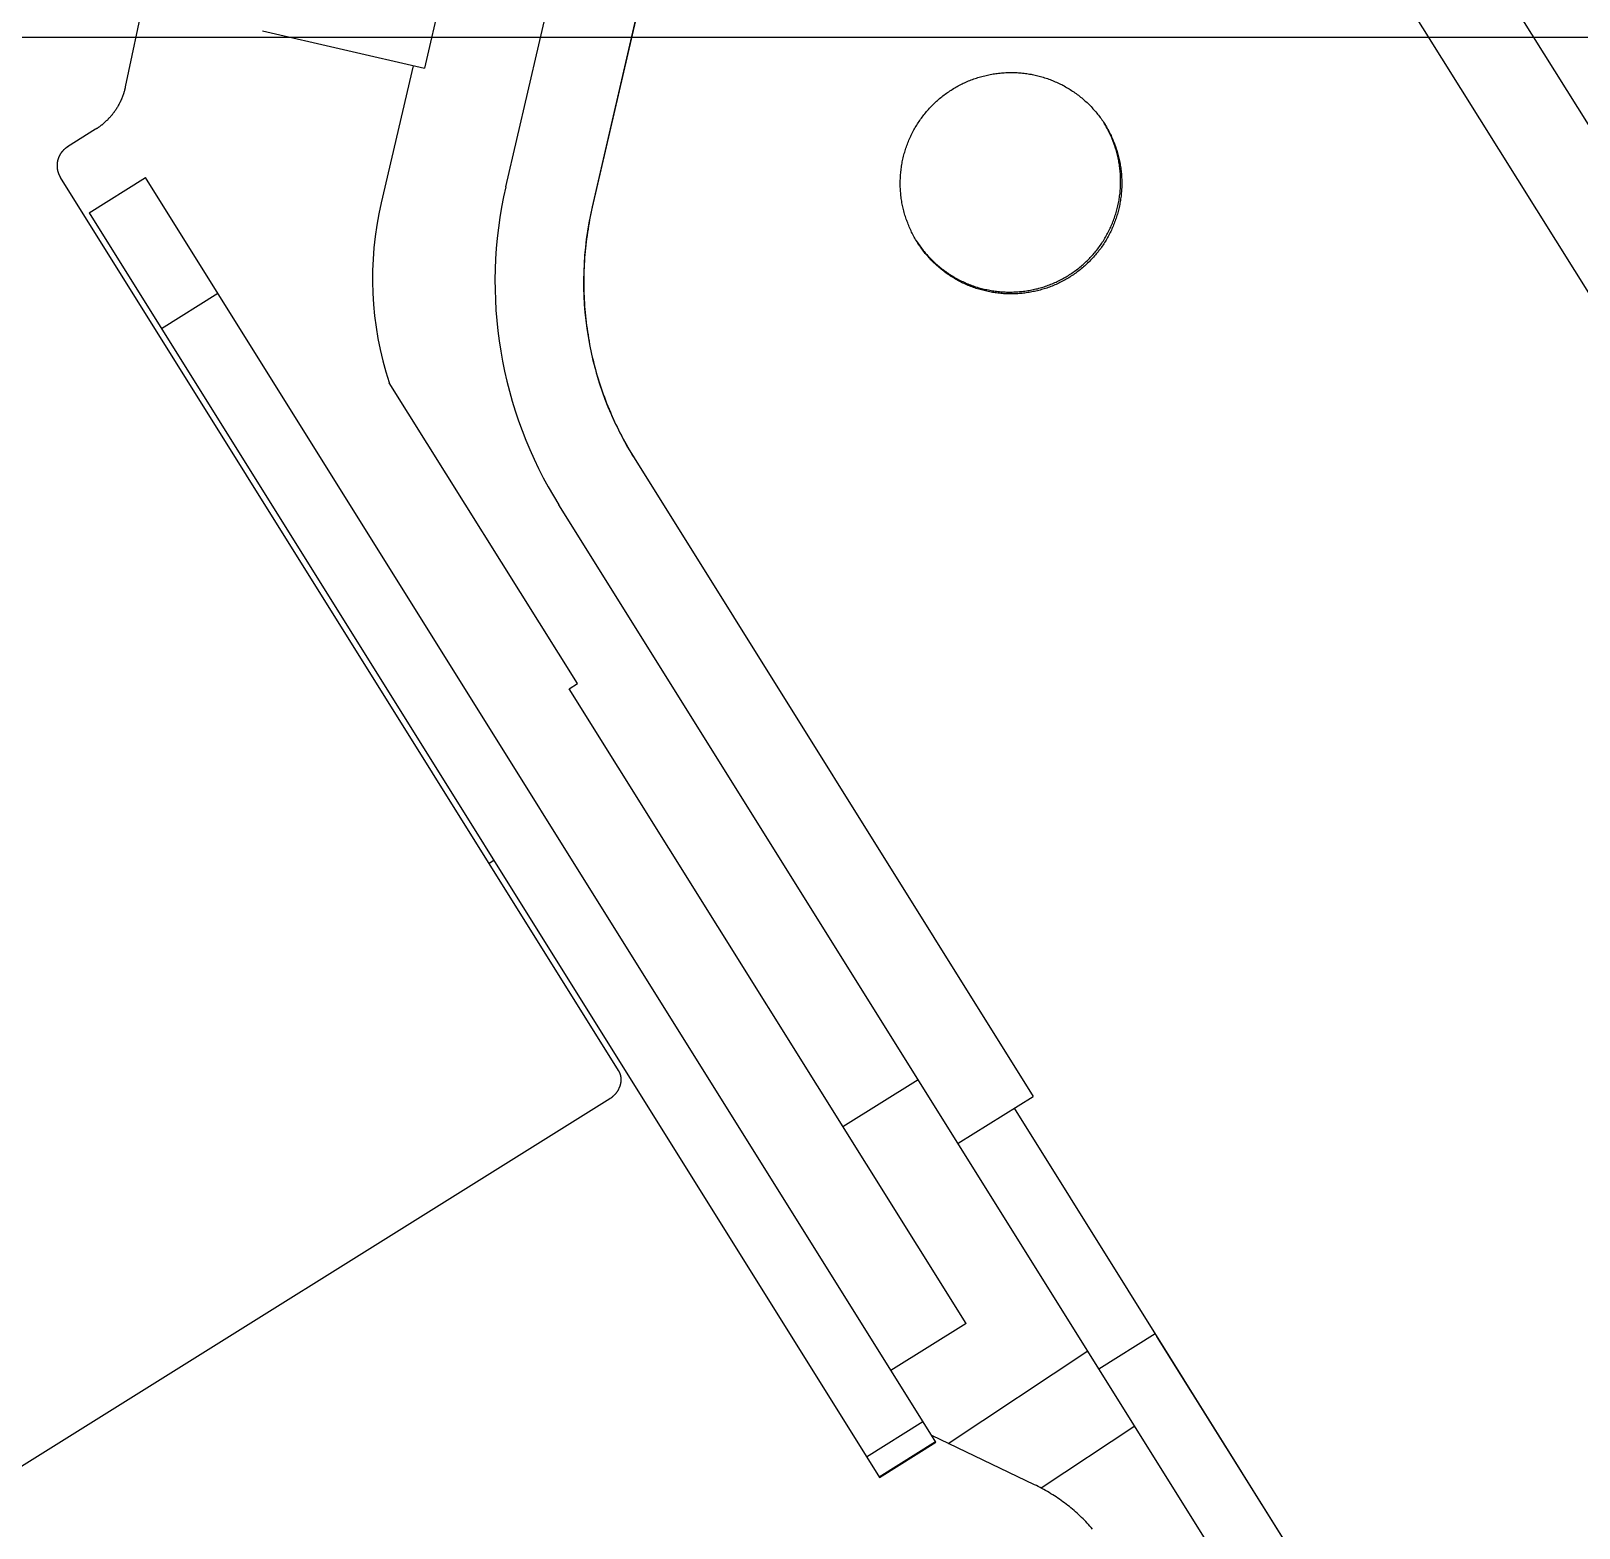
# Model space of a CAD drawing. Header units: millimetres. Extents: x 1084702 to 1166801, y 36632 to 124519.
# Drawn here: x 1098279.9 to 1098419.7, y 106973.8 to 107109 of the extents above; entities that cross this region are included whole.
import ezdxf

# ---------------------------------------------------------------- set-up
doc = ezdxf.new("R2010")
doc.units = ezdxf.units.MM
doc.header["$LTSCALE"] = 250
doc.linetypes.add('CENTER', pattern=[3, 2.5, -0.25, 0, -0.25])
doc.linetypes.add('PHANTOM', pattern=[2.1, 1.25, -0.2, 0.125, -0.2, 0.125, -0.2])
doc.layers.get('0').update_dxf_attribs({"color": 255})

# ---------------------------------------------------------------- blocks, each defined once
blk = doc.blocks.new('cont')
at = {"linetype": 'PHANTOM'}
blk.add_lwpolyline([(225402.77, 143408.75), (231452.77, 143408.75), (231452.77, 145808.75), (225402.77, 145808.75)], close=True, dxfattribs=at)
blk = doc.blocks.new('PK65002M m platform_side')
at = {"linetype": 'Continuous'}
for p, q in [((-9832.89, 6238.51), (-9852.95, 6151.62)), ((-9879.95, 6149.95), (-9865.45, 6218.16)), ((-9775.43, 6190.57), (-9681.32, 6039.96)), ((-9729.34, 6101.7), (-9782.22, 6186.33)), ((-9845.61, 6140.92), (-9836.52, 6180.13)), ((-9828.23, 6180.35), (-9837.8, 6139.09)), ((-9828.73, 6178.33), (-9837.82, 6139.12)), ((-9867.56, 6155), (-9852.95, 6151.62)), ((-9856.84, 6139.48), (-9853.94, 6151.85)), ((-9882.64, 6146.11), (-9885.18, 6144.52)), ((-9835.43, 6061.13), (-9885.82, 6141.77)), ((-9883.23, 6138.57), (-9878.14, 6141.75)), ((-9806.8, 6027.57), (-9878.14, 6141.75)), ((-9883.23, 6138.57), (-9811.89, 6024.39)), ((-9808.54, 6136.03), (-9808.52, 6136)), ((-9876.7, 6128.12), (-9871.61, 6131.3)), ((-9839.15, 6096.06), (-9856.13, 6123.23)), ((-9834.03, 6116.45), (-9798.01, 6058.79)), ((-9763.57, 5988.58), (-9840.82, 6112.21)), ((-9839.88, 6095.6), (-9839.15, 6096.06)), ((-9804.05, 6038.28), (-9839.88, 6095.6)), ((-9846.68, 6080.08), (-9847.11, 6079.82)), ((-9815.18, 6056.08), (-9808.4, 6060.32)), ((-9894.72, 6022.04), (-9836.21, 6058.6)), ((-9804.79, 6054.55), (-9798.01, 6058.79)), ((-9771.06, 6011.89), (-9799.7, 6057.73)), ((-9804.05, 6038.28), (-9810.84, 6034.04)), ((-9792.07, 6034.2), (-9786.99, 6037.38)), ((-9768.12, 6007.18), (-9786.83, 6037.12)), ((-9805.68, 6027.45), (-9793.07, 6035.8)), ((-9813.04, 6026.24), (-9807.95, 6029.42)), ((-9788.83, 6029.01), (-9797.28, 6023.42)), ((-9811.92, 6024.45), (-9806.83, 6027.63)), ((-9811.89, 6024.39), (-9806.8, 6027.57)), ((-9797.88, 6023.72), (-9807.16, 6028.16))]:
    blk.add_line(p, q, dxfattribs=at)
for points in [[(-9808.48, 6135.94), (-9808.55, 6136.05), (-9808.62, 6136.16), (-9808.68, 6136.27), (-9808.74, 6136.38), (-9808.8, 6136.49), (-9808.86, 6136.61), (-9808.92, 6136.72), (-9808.98, 6136.83), (-9809.03, 6136.95), (-9809.09, 6137.06), (-9809.14, 6137.18), (-9809.19, 6137.29), (-9809.24, 6137.41), (-9809.29, 6137.53), (-9809.33, 6137.65), (-9809.38, 6137.77), (-9809.42, 6137.89), (-9809.47, 6138.01), (-9809.51, 6138.13), (-9809.54, 6138.25), (-9809.58, 6138.37), (-9809.62, 6138.49), (-9809.65, 6138.61), (-9809.68, 6138.74), (-9809.72, 6138.86), (-9809.75, 6138.99), (-9809.77, 6139.11), (-9809.8, 6139.23), (-9809.82, 6139.36), (-9809.85, 6139.48), (-9809.87, 6139.61), (-9809.89, 6139.74), (-9809.91, 6139.86), (-9809.92, 6139.99), (-9809.94, 6140.12), (-9809.95, 6140.24), (-9809.96, 6140.37), (-9809.98, 6140.5), (-9809.98, 6140.62), (-9809.99, 6140.75), (-9810, 6140.88), (-9810, 6141.01), (-9810, 6141.13), (-9810, 6141.26), (-9810, 6141.39), (-9810, 6141.52), (-9809.99, 6141.65), (-9809.99, 6141.77), (-9809.98, 6141.9), (-9809.97, 6142.03), (-9809.96, 6142.16), (-9809.95, 6142.28), (-9809.93, 6142.41), (-9809.92, 6142.54), (-9809.9, 6142.66), (-9809.88, 6142.79), (-9809.86, 6142.92), (-9809.84, 6143.04), (-9809.82, 6143.17), (-9809.79, 6143.29), (-9809.76, 6143.42), (-9809.73, 6143.54), (-9809.7, 6143.67), (-9809.67, 6143.79), (-9809.64, 6143.91), (-9809.6, 6144.04), (-9809.57, 6144.16), (-9809.53, 6144.28), (-9809.49, 6144.4), (-9809.45, 6144.53), (-9809.4, 6144.65), (-9809.36, 6144.77), (-9809.31, 6144.89), (-9809.27, 6145.01), (-9809.22, 6145.12), (-9809.17, 6145.24), (-9809.12, 6145.36), (-9809.06, 6145.48), (-9809.01, 6145.59), (-9808.95, 6145.71), (-9808.89, 6145.82), (-9808.83, 6145.93), (-9808.77, 6146.05), (-9808.71, 6146.16), (-9808.65, 6146.27), (-9808.58, 6146.38), (-9808.52, 6146.49), (-9808.45, 6146.59), (-9808.38, 6146.7), (-9808.31, 6146.81), (-9808.24, 6146.91), (-9808.17, 6147.02), (-9808.09, 6147.12), (-9808.02, 6147.22), (-9807.94, 6147.32), (-9807.86, 6147.42), (-9807.78, 6147.52), (-9807.7, 6147.62), (-9807.62, 6147.72), (-9807.54, 6147.82), (-9807.45, 6147.91), (-9807.37, 6148.01), (-9807.28, 6148.1), (-9807.19, 6148.19), (-9807.1, 6148.28), (-9807.01, 6148.37), (-9806.92, 6148.46), (-9806.83, 6148.55), (-9806.73, 6148.64), (-9806.64, 6148.72), (-9806.54, 6148.8), (-9806.45, 6148.89), (-9806.35, 6148.97), (-9806.25, 6149.05), (-9806.15, 6149.13), (-9806.05, 6149.21), (-9805.95, 6149.28), (-9805.84, 6149.36), (-9805.74, 6149.43), (-9805.63, 6149.5), (-9805.53, 6149.58), (-9805.42, 6149.65), (-9805.31, 6149.71), (-9805.2, 6149.78), (-9805.09, 6149.85), (-9804.98, 6149.91), (-9804.87, 6149.97), (-9804.76, 6150.04), (-9804.65, 6150.1), (-9804.54, 6150.15), (-9804.42, 6150.21), (-9804.31, 6150.27), (-9804.19, 6150.32), (-9804.07, 6150.37), (-9803.96, 6150.43), (-9803.84, 6150.48), (-9803.72, 6150.52), (-9803.6, 6150.57), (-9803.48, 6150.62), (-9803.36, 6150.66), (-9803.24, 6150.7), (-9803.12, 6150.74), (-9803, 6150.78), (-9802.88, 6150.82), (-9802.75, 6150.85), (-9802.63, 6150.89), (-9802.51, 6150.92), (-9802.38, 6150.95), (-9802.26, 6150.98), (-9802.13, 6151.01), (-9802.01, 6151.04), (-9801.88, 6151.06), (-9801.75, 6151.09), (-9801.63, 6151.11), (-9801.5, 6151.13), (-9801.38, 6151.15), (-9801.25, 6151.16), (-9801.12, 6151.18), (-9800.99, 6151.19), (-9800.87, 6151.2), (-9800.74, 6151.21), (-9800.61, 6151.22), (-9800.48, 6151.23), (-9800.35, 6151.23), (-9800.23, 6151.24), (-9800.1, 6151.24), (-9799.97, 6151.24), (-9799.84, 6151.24), (-9799.72, 6151.24), (-9799.59, 6151.23), (-9799.46, 6151.23), (-9799.34, 6151.22), (-9799.21, 6151.21), (-9799.08, 6151.2), (-9798.96, 6151.19), (-9798.83, 6151.17), (-9798.7, 6151.16), (-9798.58, 6151.14), (-9798.45, 6151.12), (-9798.33, 6151.1), (-9798.2, 6151.08), (-9798.08, 6151.05), (-9797.95, 6151.03), (-9797.83, 6151), (-9797.7, 6150.97), (-9797.58, 6150.94), (-9797.45, 6150.91), (-9797.33, 6150.88), (-9797.21, 6150.84), (-9797.09, 6150.81), (-9796.97, 6150.77), (-9796.84, 6150.73), (-9796.72, 6150.69), (-9796.6, 6150.65), (-9796.48, 6150.6), (-9796.36, 6150.56), (-9796.25, 6150.51), (-9796.13, 6150.46), (-9796.01, 6150.41)], [(-9796.01, 6150.41), (-9795.89, 6150.36), (-9795.78, 6150.3), (-9795.66, 6150.25), (-9795.55, 6150.19), (-9795.43, 6150.14), (-9795.32, 6150.08), (-9795.21, 6150.02), (-9795.1, 6149.95), (-9794.99, 6149.89), (-9794.88, 6149.83), (-9794.77, 6149.76), (-9794.66, 6149.69), (-9794.55, 6149.62), (-9794.44, 6149.55), (-9794.34, 6149.48), (-9794.23, 6149.41), (-9794.13, 6149.33), (-9794.03, 6149.26), (-9793.92, 6149.18), (-9793.82, 6149.1), (-9793.72, 6149.02), (-9793.62, 6148.94), (-9793.53, 6148.86), (-9793.43, 6148.78), (-9793.33, 6148.69), (-9793.24, 6148.61), (-9793.14, 6148.52), (-9793.05, 6148.43), (-9792.96, 6148.34), (-9792.87, 6148.25), (-9792.78, 6148.16), (-9792.69, 6148.06), (-9792.61, 6147.97), (-9792.52, 6147.87), (-9792.43, 6147.78), (-9792.35, 6147.68), (-9792.27, 6147.58), (-9792.19, 6147.48), (-9792.11, 6147.38), (-9792.03, 6147.28), (-9791.95, 6147.18), (-9791.88, 6147.07), (-9791.81, 6146.97), (-9791.73, 6146.86), (-9791.66, 6146.76), (-9791.59, 6146.65), (-9791.52, 6146.54)], [(-9879.95, 6149.95), (-9879.96, 6149.91), (-9879.97, 6149.87), (-9879.98, 6149.82), (-9879.99, 6149.78), (-9880, 6149.74), (-9880.01, 6149.7), (-9880.02, 6149.66), (-9880.03, 6149.62), (-9880.04, 6149.58), (-9880.05, 6149.53), (-9880.06, 6149.49), (-9880.08, 6149.45), (-9880.09, 6149.41), (-9880.1, 6149.37), (-9880.11, 6149.33), (-9880.13, 6149.29), (-9880.14, 6149.25), (-9880.16, 6149.21), (-9880.17, 6149.17), (-9880.19, 6149.13), (-9880.2, 6149.09), (-9880.22, 6149.05), (-9880.23, 6149.01), (-9880.25, 6148.97), (-9880.26, 6148.93), (-9880.28, 6148.89), (-9880.3, 6148.85), (-9880.31, 6148.81), (-9880.33, 6148.77), (-9880.35, 6148.73), (-9880.36, 6148.69), (-9880.38, 6148.65), (-9880.4, 6148.61), (-9880.42, 6148.58), (-9880.44, 6148.54), (-9880.46, 6148.5), (-9880.48, 6148.46), (-9880.5, 6148.42), (-9880.52, 6148.38), (-9880.54, 6148.35), (-9880.56, 6148.31), (-9880.58, 6148.27), (-9880.6, 6148.23), (-9880.62, 6148.2), (-9880.64, 6148.16), (-9880.66, 6148.12), (-9880.69, 6148.09), (-9880.71, 6148.05), (-9880.73, 6148.01), (-9880.75, 6147.98), (-9880.78, 6147.94), (-9880.8, 6147.91), (-9880.82, 6147.87), (-9880.85, 6147.83), (-9880.87, 6147.8), (-9880.9, 6147.76), (-9880.92, 6147.73), (-9880.95, 6147.69), (-9880.97, 6147.66), (-9881, 6147.62), (-9881.02, 6147.59), (-9881.05, 6147.56), (-9881.07, 6147.52), (-9881.1, 6147.49), (-9881.13, 6147.45), (-9881.15, 6147.42), (-9881.18, 6147.39), (-9881.21, 6147.35), (-9881.24, 6147.32), (-9881.26, 6147.29), (-9881.29, 6147.26), (-9881.32, 6147.22), (-9881.35, 6147.19), (-9881.38, 6147.16), (-9881.41, 6147.13), (-9881.44, 6147.1), (-9881.46, 6147.07), (-9881.49, 6147.04), (-9881.52, 6147.01), (-9881.55, 6146.98), (-9881.58, 6146.94), (-9881.61, 6146.91), (-9881.64, 6146.89), (-9881.68, 6146.86), (-9881.71, 6146.83), (-9881.74, 6146.8), (-9881.77, 6146.77), (-9881.8, 6146.74), (-9881.83, 6146.71), (-9881.87, 6146.68), (-9881.9, 6146.65), (-9881.93, 6146.63), (-9881.96, 6146.6), (-9882, 6146.57), (-9882.03, 6146.54), (-9882.06, 6146.52), (-9882.09, 6146.49), (-9882.13, 6146.47), (-9882.16, 6146.44), (-9882.2, 6146.41), (-9882.23, 6146.39), (-9882.27, 6146.36), (-9882.3, 6146.34), (-9882.34, 6146.31), (-9882.37, 6146.28), (-9882.41, 6146.26), (-9882.45, 6146.23), (-9882.48, 6146.21), (-9882.51, 6146.19), (-9882.55, 6146.17), (-9882.58, 6146.15), (-9882.61, 6146.13), (-9882.64, 6146.11)], [(-9791.52, 6146.54), (-9791.46, 6146.43), (-9791.39, 6146.32), (-9791.33, 6146.21), (-9791.26, 6146.1), (-9791.2, 6145.99), (-9791.14, 6145.88), (-9791.08, 6145.76), (-9791.03, 6145.65), (-9790.97, 6145.54), (-9790.92, 6145.42), (-9790.87, 6145.31), (-9790.82, 6145.19), (-9790.77, 6145.07), (-9790.72, 6144.95), (-9790.67, 6144.84), (-9790.63, 6144.72), (-9790.58, 6144.6), (-9790.54, 6144.48), (-9790.5, 6144.36), (-9790.46, 6144.23), (-9790.42, 6144.11), (-9790.39, 6143.99), (-9790.35, 6143.87), (-9790.32, 6143.75), (-9790.29, 6143.62), (-9790.26, 6143.5), (-9790.23, 6143.37), (-9790.21, 6143.25), (-9790.18, 6143.12), (-9790.16, 6143), (-9790.14, 6142.87), (-9790.12, 6142.75), (-9790.1, 6142.62), (-9790.08, 6142.49), (-9790.07, 6142.37), (-9790.05, 6142.24), (-9790.04, 6142.11), (-9790.03, 6141.99), (-9790.02, 6141.86), (-9790.02, 6141.73), (-9790.01, 6141.6), (-9790.01, 6141.48), (-9790, 6141.35), (-9790, 6141.22), (-9790, 6141.09), (-9790.01, 6140.97), (-9790.01, 6140.84), (-9790.02, 6140.71), (-9790.03, 6140.58), (-9790.03, 6140.45), (-9790.05, 6140.33), (-9790.06, 6140.2), (-9790.07, 6140.07), (-9790.09, 6139.95), (-9790.11, 6139.82), (-9790.12, 6139.69), (-9790.14, 6139.57), (-9790.17, 6139.44), (-9790.19, 6139.32), (-9790.22, 6139.19), (-9790.24, 6139.06), (-9790.27, 6138.94), (-9790.3, 6138.82), (-9790.33, 6138.69), (-9790.37, 6138.57), (-9790.4, 6138.45), (-9790.44, 6138.32), (-9790.48, 6138.2), (-9790.52, 6138.08), (-9790.56, 6137.96), (-9790.6, 6137.84), (-9790.65, 6137.72), (-9790.69, 6137.6), (-9790.74, 6137.48), (-9790.79, 6137.36), (-9790.84, 6137.24), (-9790.89, 6137.12), (-9790.94, 6137.01), (-9791, 6136.89), (-9791.06, 6136.78), (-9791.11, 6136.66), (-9791.17, 6136.55), (-9791.23, 6136.44), (-9791.3, 6136.33), (-9791.36, 6136.22), (-9791.42, 6136.11), (-9791.49, 6136), (-9791.56, 6135.89), (-9791.63, 6135.78), (-9791.7, 6135.68), (-9791.77, 6135.57), (-9791.84, 6135.47), (-9791.91, 6135.36), (-9791.99, 6135.26), (-9792.07, 6135.16), (-9792.15, 6135.06), (-9792.22, 6134.96), (-9792.31, 6134.86), (-9792.39, 6134.76), (-9792.47, 6134.67), (-9792.55, 6134.57), (-9792.64, 6134.48), (-9792.73, 6134.38), (-9792.82, 6134.29), (-9792.9, 6134.2), (-9792.99, 6134.11), (-9793.09, 6134.02), (-9793.18, 6133.93), (-9793.27, 6133.85), (-9793.37, 6133.76), (-9793.46, 6133.68), (-9793.56, 6133.6), (-9793.66, 6133.51), (-9793.76, 6133.43), (-9793.86, 6133.35), (-9793.96, 6133.28), (-9794.06, 6133.2), (-9794.16, 6133.13), (-9794.27, 6133.05), (-9794.37, 6132.98), (-9794.48, 6132.91), (-9794.59, 6132.84), (-9794.69, 6132.77), (-9794.8, 6132.7), (-9794.91, 6132.64), (-9795.02, 6132.57), (-9795.13, 6132.51), (-9795.24, 6132.45), (-9795.36, 6132.39), (-9795.47, 6132.33), (-9795.59, 6132.27), (-9795.7, 6132.22), (-9795.82, 6132.16), (-9795.93, 6132.11), (-9796.05, 6132.06), (-9796.17, 6132.01), (-9796.29, 6131.96), (-9796.4, 6131.91), (-9796.52, 6131.87), (-9796.64, 6131.82), (-9796.77, 6131.78), (-9796.89, 6131.74), (-9797.01, 6131.7), (-9797.13, 6131.66), (-9797.25, 6131.63), (-9797.38, 6131.59), (-9797.5, 6131.56), (-9797.62, 6131.53), (-9797.75, 6131.5), (-9797.87, 6131.47), (-9798, 6131.45), (-9798.13, 6131.42), (-9798.25, 6131.4), (-9798.38, 6131.38), (-9798.5, 6131.36), (-9798.63, 6131.34), (-9798.76, 6131.32), (-9798.89, 6131.31), (-9799.01, 6131.29), (-9799.14, 6131.28), (-9799.27, 6131.27), (-9799.4, 6131.26), (-9799.52, 6131.25), (-9799.65, 6131.25), (-9799.78, 6131.25), (-9799.91, 6131.24), (-9800.03, 6131.24), (-9800.16, 6131.24), (-9800.29, 6131.25), (-9800.42, 6131.25), (-9800.54, 6131.26), (-9800.67, 6131.26), (-9800.8, 6131.27), (-9800.92, 6131.28), (-9801.05, 6131.3), (-9801.18, 6131.31), (-9801.3, 6131.33), (-9801.43, 6131.34), (-9801.55, 6131.36), (-9801.68, 6131.38), (-9801.81, 6131.41), (-9801.93, 6131.43), (-9802.06, 6131.46), (-9802.18, 6131.48), (-9802.3, 6131.51), (-9802.43, 6131.54), (-9802.55, 6131.57), (-9802.67, 6131.61), (-9802.8, 6131.64), (-9802.92, 6131.68), (-9803.04, 6131.71), (-9803.16, 6131.75), (-9803.28, 6131.8), (-9803.4, 6131.84), (-9803.52, 6131.88), (-9803.64, 6131.93), (-9803.76, 6131.97), (-9803.88, 6132.02), (-9804, 6132.07)], [(-9791.49, 6146.49), (-9791.56, 6146.6), (-9791.58, 6146.62)], [(-9790.11, 6141.11), (-9790.11, 6141.23), (-9790.11, 6141.36), (-9790.11, 6141.49), (-9790.11, 6141.62), (-9790.11, 6141.74), (-9790.12, 6141.87), (-9790.13, 6142), (-9790.13, 6142.13), (-9790.14, 6142.25), (-9790.15, 6142.38), (-9790.17, 6142.51), (-9790.18, 6142.63), (-9790.2, 6142.76), (-9790.22, 6142.89), (-9790.24, 6143.01), (-9790.26, 6143.14), (-9790.28, 6143.27), (-9790.31, 6143.39), (-9790.33, 6143.52), (-9790.36, 6143.64), (-9790.39, 6143.77), (-9790.42, 6143.89), (-9790.45, 6144.01), (-9790.49, 6144.14), (-9790.52, 6144.26), (-9790.56, 6144.38), (-9790.6, 6144.51), (-9790.64, 6144.63), (-9790.68, 6144.75), (-9790.73, 6144.87), (-9790.77, 6144.99), (-9790.82, 6145.11), (-9790.87, 6145.23), (-9790.91, 6145.35), (-9790.97, 6145.46), (-9791.02, 6145.58), (-9791.07, 6145.7), (-9791.13, 6145.81), (-9791.19, 6145.93), (-9791.24, 6146.04), (-9791.3, 6146.15), (-9791.37, 6146.27), (-9791.43, 6146.38), (-9791.49, 6146.49)], [(-9885.18, 6144.52), (-9885.19, 6144.51), (-9885.21, 6144.5), (-9885.22, 6144.5), (-9885.24, 6144.49), (-9885.25, 6144.48), (-9885.27, 6144.47), (-9885.28, 6144.45), (-9885.3, 6144.44), (-9885.31, 6144.43), (-9885.33, 6144.42), (-9885.34, 6144.41), (-9885.36, 6144.4), (-9885.38, 6144.38), (-9885.39, 6144.37), (-9885.4, 6144.36), (-9885.42, 6144.35), (-9885.43, 6144.34), (-9885.45, 6144.32), (-9885.46, 6144.31), (-9885.47, 6144.3), (-9885.49, 6144.29), (-9885.5, 6144.27), (-9885.52, 6144.26), (-9885.53, 6144.25), (-9885.54, 6144.23), (-9885.56, 6144.22), (-9885.57, 6144.21), (-9885.58, 6144.19), (-9885.59, 6144.18), (-9885.61, 6144.16), (-9885.62, 6144.15), (-9885.63, 6144.14), (-9885.64, 6144.12), (-9885.66, 6144.11), (-9885.67, 6144.09), (-9885.68, 6144.08), (-9885.69, 6144.06), (-9885.7, 6144.05), (-9885.71, 6144.03), (-9885.73, 6144.02), (-9885.74, 6144), (-9885.75, 6143.99), (-9885.76, 6143.97), (-9885.77, 6143.96), (-9885.78, 6143.94), (-9885.79, 6143.93), (-9885.8, 6143.91), (-9885.81, 6143.9), (-9885.82, 6143.88), (-9885.83, 6143.86), (-9885.84, 6143.85), (-9885.85, 6143.83), (-9885.86, 6143.81), (-9885.87, 6143.8), (-9885.88, 6143.78), (-9885.89, 6143.76), (-9885.9, 6143.75), (-9885.9, 6143.73), (-9885.91, 6143.71), (-9885.92, 6143.7), (-9885.93, 6143.68), (-9885.94, 6143.66), (-9885.95, 6143.65), (-9885.95, 6143.63), (-9885.96, 6143.61), (-9885.97, 6143.59), (-9885.98, 6143.58), (-9885.98, 6143.56), (-9885.99, 6143.54), (-9886, 6143.52), (-9886, 6143.51), (-9886.01, 6143.49), (-9886.01, 6143.47), (-9886.02, 6143.45), (-9886.03, 6143.43), (-9886.03, 6143.42), (-9886.04, 6143.4), (-9886.04, 6143.38), (-9886.05, 6143.36), (-9886.05, 6143.34), (-9886.06, 6143.33), (-9886.06, 6143.31), (-9886.07, 6143.29), (-9886.07, 6143.27), (-9886.08, 6143.25), (-9886.08, 6143.23), (-9886.08, 6143.22), (-9886.09, 6143.2), (-9886.09, 6143.18), (-9886.09, 6143.16), (-9886.1, 6143.14), (-9886.1, 6143.12), (-9886.1, 6143.1), (-9886.1, 6143.09), (-9886.11, 6143.07), (-9886.11, 6143.05), (-9886.11, 6143.03), (-9886.11, 6143.01), (-9886.12, 6142.99), (-9886.12, 6142.97), (-9886.12, 6142.95), (-9886.12, 6142.93), (-9886.12, 6142.92), (-9886.12, 6142.9), (-9886.12, 6142.88), (-9886.12, 6142.86), (-9886.12, 6142.84), (-9886.12, 6142.82), (-9886.12, 6142.8), (-9886.12, 6142.78), (-9886.12, 6142.77), (-9886.12, 6142.75), (-9886.12, 6142.73), (-9886.12, 6142.71), (-9886.12, 6142.69), (-9886.12, 6142.67), (-9886.11, 6142.65), (-9886.11, 6142.63), (-9886.11, 6142.61), (-9886.11, 6142.6), (-9886.11, 6142.58), (-9886.1, 6142.56), (-9886.1, 6142.54), (-9886.1, 6142.52), (-9886.1, 6142.5), (-9886.09, 6142.48), (-9886.09, 6142.47), (-9886.09, 6142.45), (-9886.08, 6142.43), (-9886.08, 6142.41), (-9886.07, 6142.39), (-9886.07, 6142.37), (-9886.07, 6142.35), (-9886.06, 6142.34), (-9886.06, 6142.32), (-9886.05, 6142.3), (-9886.05, 6142.28), (-9886.04, 6142.26), (-9886.04, 6142.25), (-9886.03, 6142.23), (-9886.02, 6142.21), (-9886.02, 6142.19), (-9886.01, 6142.17), (-9886.01, 6142.16), (-9886, 6142.14), (-9885.99, 6142.12), (-9885.99, 6142.1), (-9885.98, 6142.08), (-9885.97, 6142.07), (-9885.97, 6142.05), (-9885.96, 6142.03), (-9885.95, 6142.02), (-9885.94, 6142), (-9885.94, 6141.98), (-9885.93, 6141.96), (-9885.92, 6141.95), (-9885.91, 6141.93), (-9885.9, 6141.91), (-9885.89, 6141.9), (-9885.88, 6141.88), (-9885.88, 6141.86), (-9885.87, 6141.85), (-9885.86, 6141.83), (-9885.85, 6141.81), (-9885.84, 6141.8), (-9885.83, 6141.78), (-9885.82, 6141.77)], [(-9808.52, 6136), (-9808.45, 6135.89), (-9808.38, 6135.79), (-9808.31, 6135.68), (-9808.23, 6135.58), (-9808.16, 6135.48), (-9808.08, 6135.38), (-9808, 6135.27), (-9807.93, 6135.17), (-9807.85, 6135.08), (-9807.77, 6134.98), (-9807.68, 6134.88), (-9807.6, 6134.79), (-9807.51, 6134.69), (-9807.43, 6134.6), (-9807.34, 6134.5), (-9807.25, 6134.41), (-9807.16, 6134.32), (-9807.07, 6134.23), (-9806.98, 6134.14), (-9806.89, 6134.06), (-9806.79, 6133.97), (-9806.7, 6133.89), (-9806.6, 6133.8), (-9806.5, 6133.72), (-9806.41, 6133.64), (-9806.31, 6133.56), (-9806.21, 6133.48), (-9806.1, 6133.41), (-9806, 6133.33), (-9805.9, 6133.26), (-9805.79, 6133.18), (-9805.69, 6133.11), (-9805.58, 6133.04), (-9805.47, 6132.97), (-9805.37, 6132.9), (-9805.26, 6132.84), (-9805.15, 6132.77), (-9805.04, 6132.71), (-9804.93, 6132.65), (-9804.81, 6132.58), (-9804.7, 6132.53), (-9804.59, 6132.47), (-9804.47, 6132.41), (-9804.36, 6132.36), (-9804.24, 6132.3), (-9804.12, 6132.25), (-9804.01, 6132.2), (-9803.89, 6132.15), (-9803.77, 6132.1), (-9803.65, 6132.06), (-9803.53, 6132.01), (-9803.41, 6131.97), (-9803.29, 6131.93), (-9803.17, 6131.89), (-9803.05, 6131.85), (-9802.92, 6131.81), (-9802.8, 6131.78), (-9802.68, 6131.74), (-9802.55, 6131.71), (-9802.43, 6131.68), (-9802.3, 6131.65), (-9802.18, 6131.63), (-9802.05, 6131.6), (-9801.93, 6131.58), (-9801.8, 6131.55), (-9801.68, 6131.53), (-9801.55, 6131.51), (-9801.42, 6131.5), (-9801.3, 6131.48), (-9801.17, 6131.47), (-9801.04, 6131.45), (-9800.91, 6131.44), (-9800.79, 6131.43), (-9800.66, 6131.42), (-9800.53, 6131.42), (-9800.4, 6131.41), (-9800.27, 6131.41), (-9800.14, 6131.41), (-9800.02, 6131.41), (-9799.89, 6131.41), (-9799.76, 6131.42), (-9799.63, 6131.42), (-9799.51, 6131.43), (-9799.38, 6131.44), (-9799.25, 6131.45), (-9799.13, 6131.46), (-9799, 6131.47), (-9798.87, 6131.49), (-9798.75, 6131.5), (-9798.62, 6131.52), (-9798.49, 6131.54), (-9798.37, 6131.56), (-9798.24, 6131.58), (-9798.12, 6131.61), (-9797.99, 6131.64), (-9797.87, 6131.66), (-9797.75, 6131.69), (-9797.62, 6131.72), (-9797.5, 6131.76), (-9797.38, 6131.79), (-9797.25, 6131.82), (-9797.13, 6131.86), (-9797.01, 6131.9), (-9796.89, 6131.94), (-9796.77, 6131.98), (-9796.65, 6132.03), (-9796.53, 6132.07), (-9796.41, 6132.12), (-9796.29, 6132.17), (-9796.18, 6132.21), (-9796.06, 6132.27), (-9795.94, 6132.32), (-9795.83, 6132.37), (-9795.71, 6132.43), (-9795.6, 6132.48), (-9795.49, 6132.54), (-9795.37, 6132.6), (-9795.26, 6132.66), (-9795.15, 6132.73), (-9795.04, 6132.79), (-9794.93, 6132.85), (-9794.82, 6132.92), (-9794.71, 6132.99), (-9794.61, 6133.06), (-9794.5, 6133.13), (-9794.39, 6133.2), (-9794.29, 6133.28), (-9794.19, 6133.35), (-9794.08, 6133.43), (-9793.98, 6133.51), (-9793.88, 6133.58), (-9793.78, 6133.66), (-9793.68, 6133.75), (-9793.59, 6133.83), (-9793.49, 6133.91), (-9793.39, 6134), (-9793.3, 6134.08), (-9793.21, 6134.17), (-9793.11, 6134.26), (-9793.02, 6134.35), (-9792.93, 6134.44), (-9792.85, 6134.53), (-9792.76, 6134.63), (-9792.67, 6134.72), (-9792.59, 6134.82), (-9792.5, 6134.92), (-9792.42, 6135.01), (-9792.34, 6135.11), (-9792.26, 6135.21), (-9792.18, 6135.31), (-9792.1, 6135.41), (-9792.03, 6135.52), (-9791.95, 6135.62), (-9791.88, 6135.73), (-9791.81, 6135.83), (-9791.74, 6135.94), (-9791.67, 6136.05), (-9791.6, 6136.16), (-9791.53, 6136.27), (-9791.47, 6136.38), (-9791.4, 6136.49), (-9791.34, 6136.6), (-9791.28, 6136.71), (-9791.22, 6136.82), (-9791.16, 6136.94), (-9791.11, 6137.05), (-9791.05, 6137.17), (-9791, 6137.28), (-9790.95, 6137.4), (-9790.9, 6137.52), (-9790.85, 6137.63), (-9790.8, 6137.75), (-9790.75, 6137.87), (-9790.71, 6137.99), (-9790.67, 6138.11), (-9790.63, 6138.23), (-9790.59, 6138.35), (-9790.55, 6138.47), (-9790.51, 6138.59), (-9790.48, 6138.72), (-9790.44, 6138.84), (-9790.41, 6138.96), (-9790.38, 6139.09), (-9790.35, 6139.21), (-9790.33, 6139.34), (-9790.3, 6139.46), (-9790.28, 6139.59), (-9790.25, 6139.71), (-9790.23, 6139.84), (-9790.21, 6139.96), (-9790.2, 6140.09), (-9790.18, 6140.22), (-9790.16, 6140.34), (-9790.15, 6140.47), (-9790.14, 6140.6), (-9790.13, 6140.72), (-9790.12, 6140.85), (-9790.12, 6140.98), (-9790.11, 6141.11)], [(-9837.8, 6139.09), (-9837.86, 6138.81), (-9837.93, 6138.52), (-9837.98, 6138.24), (-9838.04, 6137.95), (-9838.09, 6137.67), (-9838.14, 6137.38), (-9838.19, 6137.1), (-9838.24, 6136.81), (-9838.28, 6136.52), (-9838.32, 6136.23), (-9838.35, 6135.95), (-9838.39, 6135.66), (-9838.42, 6135.37), (-9838.45, 6135.08), (-9838.47, 6134.79), (-9838.5, 6134.5), (-9838.52, 6134.21), (-9838.53, 6133.92), (-9838.55, 6133.63), (-9838.56, 6133.34), (-9838.57, 6133.05), (-9838.57, 6132.76), (-9838.58, 6132.47), (-9838.58, 6132.18), (-9838.57, 6131.88), (-9838.57, 6131.59), (-9838.56, 6131.3), (-9838.55, 6131.01), (-9838.53, 6130.72), (-9838.52, 6130.43), (-9838.5, 6130.14), (-9838.47, 6129.85), (-9838.45, 6129.56), (-9838.42, 6129.27), (-9838.39, 6128.98), (-9838.36, 6128.69), (-9838.32, 6128.4), (-9838.28, 6128.12), (-9838.24, 6127.83), (-9838.19, 6127.54), (-9838.15, 6127.25), (-9838.09, 6126.97), (-9838.04, 6126.68), (-9837.99, 6126.39), (-9837.93, 6126.11), (-9837.86, 6125.82), (-9837.8, 6125.54), (-9837.73, 6125.26), (-9837.66, 6124.97), (-9837.59, 6124.69), (-9837.52, 6124.41), (-9837.44, 6124.13), (-9837.36, 6123.85), (-9837.27, 6123.57), (-9837.19, 6123.29), (-9837.1, 6123.01), (-9837.01, 6122.74), (-9836.91, 6122.46), (-9836.81, 6122.19), (-9836.71, 6121.91), (-9836.61, 6121.64), (-9836.51, 6121.37), (-9836.4, 6121.1), (-9836.29, 6120.83), (-9836.17, 6120.56), (-9836.06, 6120.29), (-9835.94, 6120.02), (-9835.82, 6119.76), (-9835.7, 6119.49), (-9835.57, 6119.23), (-9835.44, 6118.97), (-9835.31, 6118.71), (-9835.18, 6118.45), (-9835.04, 6118.19), (-9834.9, 6117.93), (-9834.76, 6117.68), (-9834.62, 6117.42), (-9834.47, 6117.17), (-9834.32, 6116.92), (-9834.17, 6116.67), (-9834.03, 6116.45)], [(-9804, 6132.07), (-9804.11, 6132.13), (-9804.23, 6132.18), (-9804.34, 6132.23), (-9804.46, 6132.29), (-9804.57, 6132.35), (-9804.69, 6132.41), (-9804.8, 6132.47), (-9804.91, 6132.53), (-9805.02, 6132.59), (-9805.13, 6132.66), (-9805.24, 6132.72), (-9805.35, 6132.79), (-9805.46, 6132.86), (-9805.56, 6132.93), (-9805.67, 6133), (-9805.77, 6133.07), (-9805.88, 6133.15), (-9805.98, 6133.22), (-9806.08, 6133.3), (-9806.18, 6133.38), (-9806.28, 6133.46), (-9806.38, 6133.54), (-9806.48, 6133.62), (-9806.58, 6133.71), (-9806.67, 6133.79), (-9806.77, 6133.88), (-9806.86, 6133.97), (-9806.96, 6134.05), (-9807.05, 6134.14), (-9807.14, 6134.23), (-9807.23, 6134.33), (-9807.31, 6134.42), (-9807.4, 6134.51), (-9807.49, 6134.61), (-9807.57, 6134.71), (-9807.65, 6134.8), (-9807.74, 6134.9), (-9807.82, 6135), (-9807.9, 6135.1), (-9807.97, 6135.2), (-9808.05, 6135.31), (-9808.13, 6135.41), (-9808.2, 6135.51), (-9808.27, 6135.62), (-9808.35, 6135.73), (-9808.42, 6135.83), (-9808.48, 6135.94)], [(-9836.21, 6058.6), (-9836.18, 6058.62), (-9836.15, 6058.64), (-9836.11, 6058.66), (-9836.08, 6058.68), (-9836.05, 6058.7), (-9836.02, 6058.73), (-9835.99, 6058.75), (-9835.97, 6058.77), (-9835.94, 6058.8), (-9835.91, 6058.82), (-9835.88, 6058.85), (-9835.85, 6058.87), (-9835.83, 6058.9), (-9835.8, 6058.92), (-9835.77, 6058.95), (-9835.75, 6058.98), (-9835.72, 6059), (-9835.7, 6059.03), (-9835.68, 6059.06), (-9835.65, 6059.09), (-9835.63, 6059.12), (-9835.61, 6059.15), (-9835.58, 6059.18), (-9835.56, 6059.2), (-9835.54, 6059.23), (-9835.52, 6059.26), (-9835.5, 6059.3), (-9835.48, 6059.33), (-9835.46, 6059.36), (-9835.45, 6059.39), (-9835.43, 6059.42), (-9835.41, 6059.45), (-9835.4, 6059.48), (-9835.38, 6059.52), (-9835.37, 6059.55), (-9835.35, 6059.58), (-9835.34, 6059.61), (-9835.32, 6059.65), (-9835.31, 6059.68), (-9835.3, 6059.71), (-9835.29, 6059.75), (-9835.28, 6059.78), (-9835.27, 6059.81), (-9835.26, 6059.85), (-9835.25, 6059.88), (-9835.24, 6059.91), (-9835.23, 6059.95), (-9835.23, 6059.98), (-9835.22, 6060.01), (-9835.22, 6060.05), (-9835.21, 6060.08), (-9835.21, 6060.12), (-9835.2, 6060.15), (-9835.2, 6060.18), (-9835.2, 6060.22), (-9835.2, 6060.25), (-9835.2, 6060.29), (-9835.2, 6060.32), (-9835.2, 6060.35), (-9835.2, 6060.39), (-9835.2, 6060.42), (-9835.2, 6060.45), (-9835.21, 6060.49), (-9835.21, 6060.52), (-9835.22, 6060.55), (-9835.22, 6060.58), (-9835.23, 6060.62), (-9835.24, 6060.65), (-9835.24, 6060.68), (-9835.25, 6060.71), (-9835.26, 6060.74), (-9835.27, 6060.77), (-9835.28, 6060.81), (-9835.29, 6060.84), (-9835.3, 6060.87), (-9835.31, 6060.9), (-9835.32, 6060.93), (-9835.34, 6060.96), (-9835.35, 6060.99), (-9835.37, 6061.02), (-9835.38, 6061.04), (-9835.4, 6061.07), (-9835.41, 6061.1), (-9835.43, 6061.13)], [(-9792.64, 6019.71), (-9792.76, 6019.85), (-9792.88, 6019.98), (-9793, 6020.12), (-9793.12, 6020.25), (-9793.25, 6020.39), (-9793.37, 6020.52), (-9793.5, 6020.65), (-9793.63, 6020.77), (-9793.76, 6020.9), (-9793.9, 6021.03), (-9794.03, 6021.15), (-9794.17, 6021.27), (-9794.31, 6021.39), (-9794.45, 6021.51), (-9794.59, 6021.63), (-9794.73, 6021.75), (-9794.88, 6021.86), (-9795.02, 6021.97), (-9795.17, 6022.08), (-9795.32, 6022.19), (-9795.47, 6022.3), (-9795.62, 6022.41), (-9795.77, 6022.51), (-9795.93, 6022.62), (-9796.08, 6022.72), (-9796.24, 6022.82), (-9796.4, 6022.91), (-9796.56, 6023.01), (-9796.72, 6023.11), (-9796.88, 6023.2), (-9797.04, 6023.29), (-9797.21, 6023.38), (-9797.37, 6023.47), (-9797.54, 6023.55), (-9797.71, 6023.64), (-9797.88, 6023.72)]]:
    blk.add_lwpolyline(points, dxfattribs=at)
for centre, radius, start, end in [((-9808.59, 6132.34), 38, 166.95, 212), ((-9827.64, 6132.63), 30, 166.8073, 198.255), ((-9808.59, 6132.34), 30, 166.95, 212), ((-9786.57, 6037.28), 0.3, 207.4622, 212.0003)]:
    blk.add_arc(centre, radius, start, end, dxfattribs=at)
blk = doc.blocks.new('profil_B4_1')
at = {"linetype": 'CENTER'}
blk.add_blockref('PK65002M m platform_side', (90405.39, 65327.55), dxfattribs=at)
blk.add_blockref('cont', (-149676.32, -74326.79))

msp = doc.modelspace()

# ---------------------------------------------------------------- block references
msp.add_blockref('profil_B4_1', (1017763.01, 35626.47))

doc.saveas('drawing.dxf')
